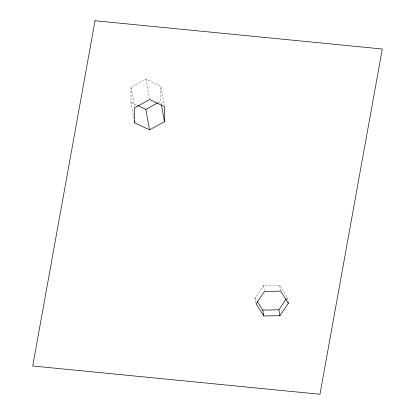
<?xml version="1.0" encoding="UTF-8"?>
<svg xmlns="http://www.w3.org/2000/svg" width="415" height="415" viewBox="0 0 415 415"><rect width="100%" height="100%" fill="white"/><g stroke="black" fill="none" stroke-linecap="round" stroke-linejoin="round"><path stroke-width="0.31" stroke-dasharray="2.08 1.56" d="M133.858 118.519L130.958 102.396L131.01 87.264L145.95 79.109L160.838 86.087L164.299 105.311M161.342 104.321L160.787 101.224L160.838 86.087M255.915 302.685L255.069 298.001L263.494 285.582L279.596 285.276L287.279 297.399L288.015 301.498M286.578 298.432L287.279 297.399M158.016 102.733L160.787 101.224M130.958 102.396L137.256 105.348M255.069 298.001L256.74 300.636M279.596 285.276L280.545 290.547M263.494 285.582L264.334 290.267M145.95 79.109L149.525 98.952M131.01 87.264L134.585 107.106"/><path stroke-width="0.62" d="M134.642 122.861L134.693 107.729L149.633 99.574L164.522 106.556L164.47 121.688L149.53 129.843L134.642 122.861L134.304 120.998M279.912 315.675L288.332 303.251L280.649 291.133L264.547 291.434L256.122 303.858L263.805 315.976L279.912 315.675L278.859 309.818L286.226 298.95M137.827 105.618L145.847 109.378L157.467 103.034M257.409 301.689L262.752 310.119L278.859 309.818M288.119 302.084L288.332 303.251M262.752 310.119L263.805 315.976M161.456 104.943L164.47 121.688M145.847 109.378L149.53 129.843M95.035 20.75L32.702 365.983L319.965 394.25L382.298 49.017L95.035 20.75"/></g></svg>
